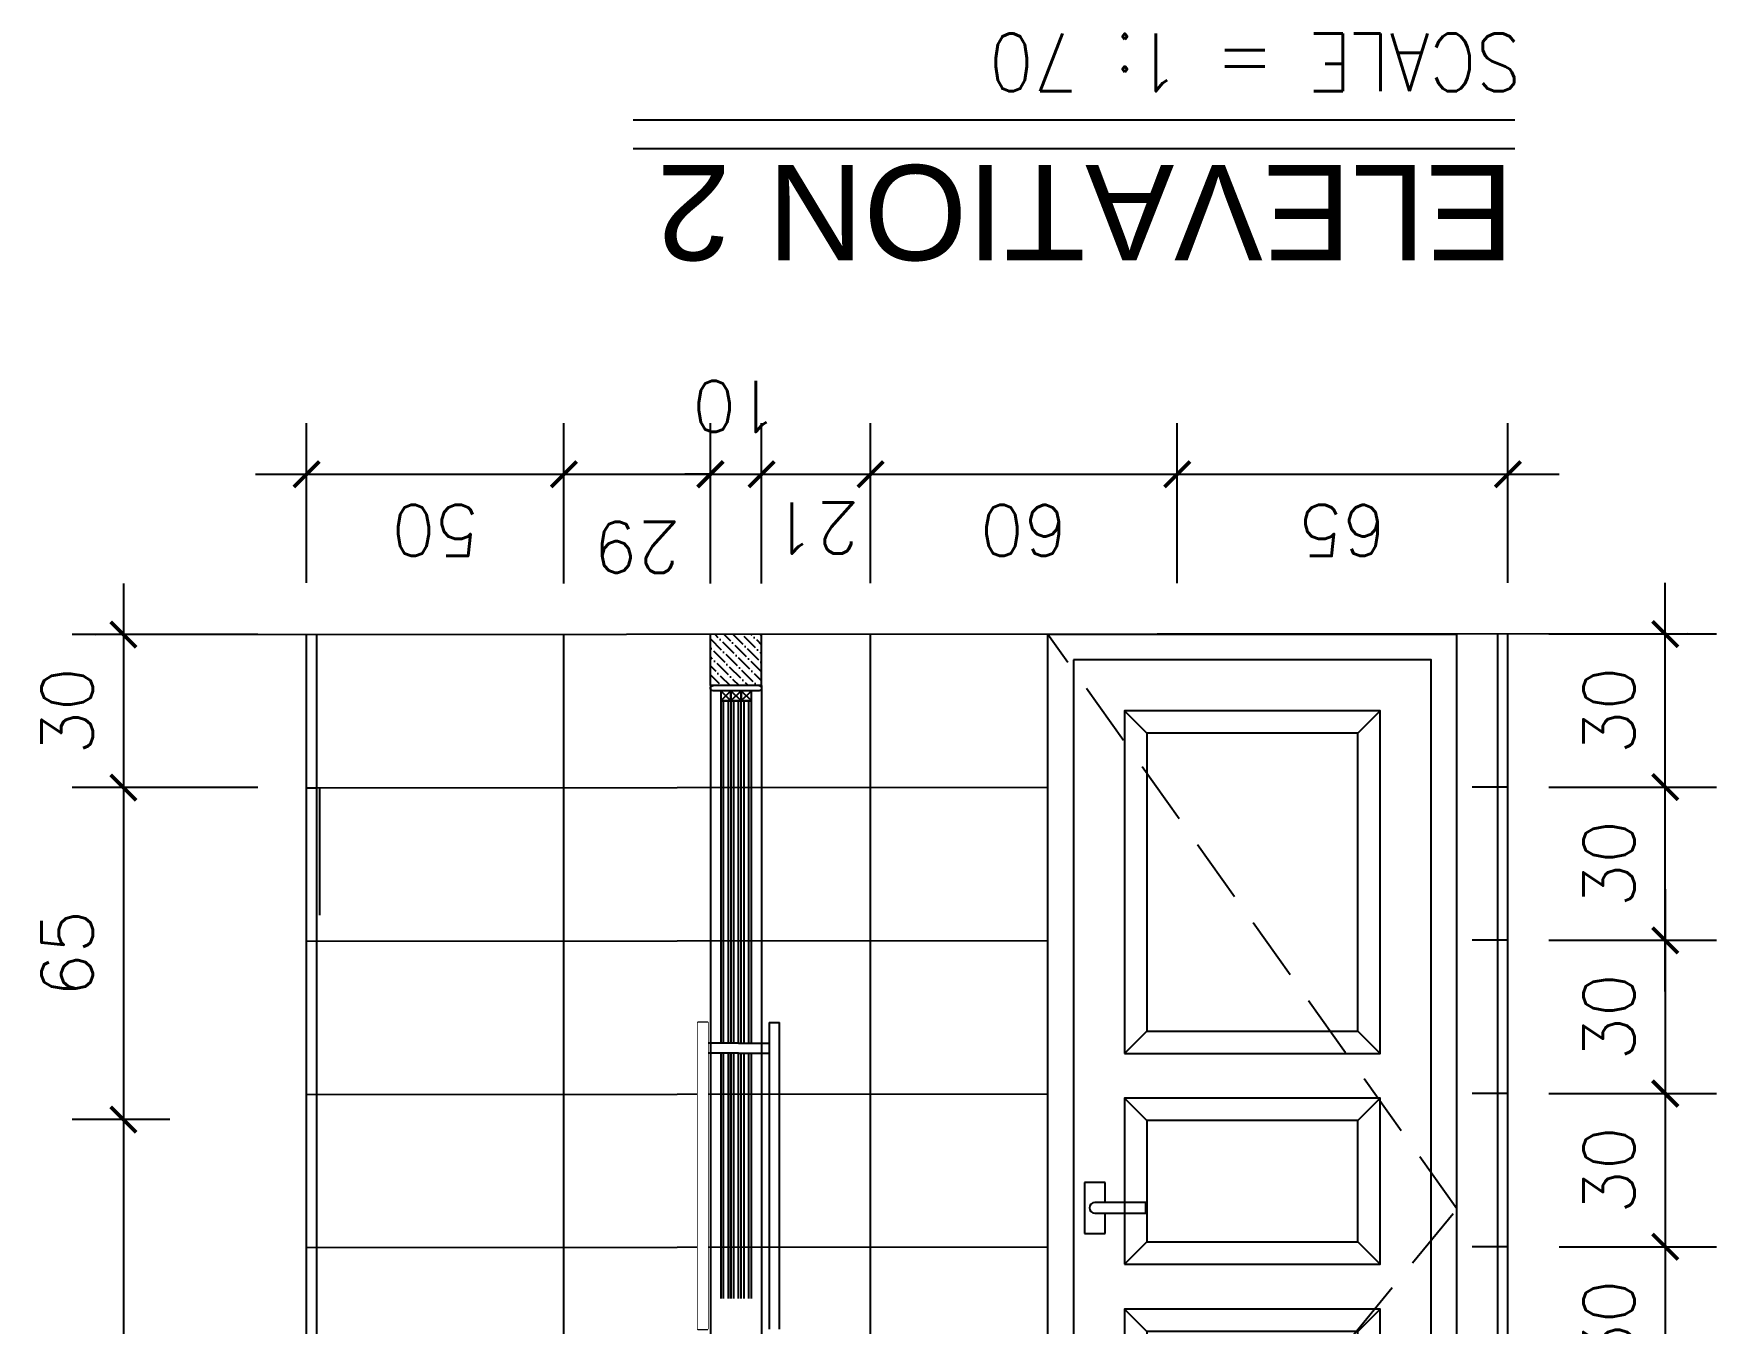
# Model space of a CAD drawing. Header units: centimetres. Extents: x -1797 to 2001, y -8788 to 1856.
# Drawn here: x -1004 to -674.8, y -7108.8 to -6856.2 of the extents above; entities that cross this region are included whole.
import ezdxf

# ---------------------------------------------------------------- set-up
doc = ezdxf.new("R2010")
doc.units = ezdxf.units.CM
doc.header["$LTSCALE"] = 100
doc.header["$MEASUREMENT"] = 0
doc.set_wipeout_variables(frame=1)
doc.header["$PDMODE"] = 35
doc.linetypes.add('HIDDEN', pattern=[0.375, 0.25, -0.125])
for name, color, linetype in [('DIM', 1, 'Continuous'), ('DOOR', 1, 'Continuous'), ('HATCH-1', 252, 'Continuous'), ('HIDDEN -03', 8, 'HIDDEN'), ('ID_Flooring_02', 127, 'Continuous'), ('ID_Furniture-Fixed_01', 141, 'Continuous'), ('TEXT', 3, 'Continuous'), ('WALL-01', 7, 'Continuous'), ('WALL-03', 2, 'Continuous'), ('WALL-04', 1, 'Continuous'), ('WALL-05', 8, 'Continuous')]:
    doc.layers.add(name, color=color, linetype=linetype)
doc.styles.add('ART', font='arial.ttf')
doc.styles.add('ROMANS', font='romans')
doc.dimstyles.new('AS-17-100', dxfattribs={"dimtxt": 10, "dimasz": 5, "dimexe": 10, "dimexo": 10, "dimgap": 6, "dimtad": 1, "dimtoh": 1, "dimdec": 0, "dimdsep": 46, "dimtxsty": 'ROMANS', "dimblk1": 'ARCHTICK', "dimblk2": 'ARCHTICK', "dimsah": 1, "dimcen": 25, "dimdle": 10, "dimclrd": 1, "dimclre": 1, "dimclrt": 2, "dimadec": 0, "dimazin": 0, "dimtfac": 1, "dimtdec": 0, "dimtofl": 0, "dimtmove": 2, "dimatfit": 3, "dimldrblk": 'ARCHTICK', "dimfxl": 1, "dimtolj": 1, "dimtzin": 0, "dimarcsym": 0})

# ---------------------------------------------------------------- blocks, each defined once
blk = doc.blocks.new('_ARCHTICK')
at = {"color": 0, "linetype": 'ByBlock', "const_width": 0.15}
blk.add_lwpolyline([(-0.5, -0.5), (0.5, 0.5)], dxfattribs=at)
blk = doc.blocks.new('*D787')
at = {"layer": 'Defpoints', "color": 0, "transparency": 16777216}
for p in [(-950.11, -6973.89, 0), (-986.43, -7003.86), (-950.11, -7003.86, 0)]:
    blk.add_point(p, dxfattribs=at)
at = {"layer": 'DIM', "color": 1, "lineweight": -2, "transparency": 16777216}
for p, q in [((-986.43, -6963.89), (-986.43, -7013.86)), ((-960.11, -6973.89), (-996.43, -6973.89)), ((-960.11, -7003.86), (-996.43, -7003.86))]:
    blk.add_line(p, q, dxfattribs=at)
at = {"layer": 'DIM', "color": 1, "lineweight": -2, "transparency": 16777216, "xscale": 5, "yscale": 5, "zscale": 5}
for p, rotation in [((-986.43, -6973.89), 90), ((-986.43, -7003.86), 270)]:
    blk.add_blockref('_ARCHTICK', p, dxfattribs=dict(at, rotation=rotation))
at = {"layer": 'DIM', "color": 2, "transparency": 16777216, "insert": (-997.43, -6988.87), "char_height": 10, "attachment_point": 5, "rotation": 90, "style": 'ROMANS'}
blk.add_mtext('\\A1;30', dxfattribs=at)
blk = doc.blocks.new('*D788')
at = {"layer": 'Defpoints', "color": 0, "transparency": 16777216}
for p in [(-950.11, -7003.86, 0), (-986.43, -7068.86), (-967.32, -7068.86)]:
    blk.add_point(p, dxfattribs=at)
at = {"layer": 'DIM', "color": 1, "lineweight": -2, "transparency": 16777216}
for p, q in [((-986.43, -6993.86), (-986.43, -7078.86)), ((-960.11, -7003.86), (-996.43, -7003.86)), ((-977.32, -7068.86), (-996.43, -7068.86))]:
    blk.add_line(p, q, dxfattribs=at)
at = {"layer": 'DIM', "color": 1, "lineweight": -2, "transparency": 16777216, "xscale": 5, "yscale": 5, "zscale": 5}
for p, rotation in [((-986.43, -7003.86), 90), ((-986.43, -7068.86), 270)]:
    blk.add_blockref('_ARCHTICK', p, dxfattribs=dict(at, rotation=rotation))
at = {"layer": 'DIM', "color": 2, "transparency": 16777216, "insert": (-997.43, -7036.36), "char_height": 10, "attachment_point": 5, "rotation": 90, "style": 'ROMANS'}
blk.add_mtext('\\A1;65', dxfattribs=at)
blk = doc.blocks.new('*D789')
at = {"layer": 'Defpoints', "color": 0, "transparency": 16777216}
for p in [(-967.32, -7068.86), (-986.43, -7188.86), (-951.2, -7188.86)]:
    blk.add_point(p, dxfattribs=at)
at = {"layer": 'DIM', "color": 1, "lineweight": -2, "transparency": 16777216}
for p, q in [((-986.43, -7058.86), (-986.43, -7198.86)), ((-977.32, -7068.86), (-996.43, -7068.86)), ((-961.2, -7188.86), (-996.43, -7188.86))]:
    blk.add_line(p, q, dxfattribs=at)
at = {"layer": 'DIM', "color": 1, "lineweight": -2, "transparency": 16777216, "xscale": 5, "yscale": 5, "zscale": 5}
for p, rotation in [((-986.43, -7068.86), 90), ((-986.43, -7188.86), 270)]:
    blk.add_blockref('_ARCHTICK', p, dxfattribs=dict(at, rotation=rotation))
at = {"layer": 'DIM', "color": 2, "transparency": 16777216, "insert": (-997.43, -7128.86), "char_height": 10, "attachment_point": 5, "rotation": 90, "style": 'ROMANS'}
blk.add_mtext('\\A1;120', dxfattribs=at)
blk = doc.blocks.new('*D792')
at = {"layer": 'Defpoints', "color": 0, "transparency": 16777216}
for p in [(-717.53, -7033.77), (-717.53, -7063.77), (-684.75, -7063.77)]:
    blk.add_point(p, dxfattribs=at)
at = {"layer": 'DIM', "color": 1, "lineweight": -2, "transparency": 16777216}
for p, q in [((-684.75, -7023.77), (-684.75, -7073.77)), ((-707.53, -7033.77), (-674.75, -7033.77)), ((-707.53, -7063.77), (-674.75, -7063.77))]:
    blk.add_line(p, q, dxfattribs=at)
at = {"layer": 'DIM', "color": 1, "lineweight": -2, "transparency": 16777216, "xscale": 5, "yscale": 5, "zscale": 5}
for p, rotation in [((-684.75, -7033.77), 90), ((-684.75, -7063.77), 270)]:
    blk.add_blockref('_ARCHTICK', p, dxfattribs=dict(at, rotation=rotation))
at = {"layer": 'DIM', "color": 2, "transparency": 16777216, "insert": (-695.75, -7048.77), "char_height": 10, "attachment_point": 5, "rotation": 90, "style": 'ROMANS'}
blk.add_mtext('\\A1;30', dxfattribs=at)
blk = doc.blocks.new('*D793')
at = {"layer": 'Defpoints', "color": 0, "transparency": 16777216}
for p in [(-717.53, -7063.77), (-715.53, -7093.77), (-684.75, -7093.77)]:
    blk.add_point(p, dxfattribs=at)
at = {"layer": 'DIM', "color": 1, "lineweight": -2, "transparency": 16777216}
for p, q in [((-684.75, -7053.77), (-684.75, -7103.77)), ((-707.53, -7063.77), (-674.75, -7063.77)), ((-705.53, -7093.77), (-674.75, -7093.77))]:
    blk.add_line(p, q, dxfattribs=at)
at = {"layer": 'DIM', "color": 1, "lineweight": -2, "transparency": 16777216, "xscale": 5, "yscale": 5, "zscale": 5}
for p, rotation in [((-684.75, -7063.77), 90), ((-684.75, -7093.77), 270)]:
    blk.add_blockref('_ARCHTICK', p, dxfattribs=dict(at, rotation=rotation))
at = {"layer": 'DIM', "color": 2, "transparency": 16777216, "insert": (-695.75, -7078.77), "char_height": 10, "attachment_point": 5, "rotation": 90, "style": 'ROMANS'}
blk.add_mtext('\\A1;30', dxfattribs=at)
blk = doc.blocks.new('*D794')
at = {"layer": 'Defpoints', "color": 0, "transparency": 16777216}
for p in [(-715.53, -7093.77), (-717.53, -7123.77), (-684.75, -7123.77)]:
    blk.add_point(p, dxfattribs=at)
at = {"layer": 'DIM', "color": 1, "lineweight": -2, "transparency": 16777216}
for p, q in [((-684.75, -7083.77), (-684.75, -7133.77)), ((-705.53, -7093.77), (-674.75, -7093.77)), ((-707.53, -7123.77), (-674.75, -7123.77))]:
    blk.add_line(p, q, dxfattribs=at)
at = {"layer": 'DIM', "color": 1, "lineweight": -2, "transparency": 16777216, "xscale": 5, "yscale": 5, "zscale": 5}
for p, rotation in [((-684.75, -7093.77), 90), ((-684.75, -7123.77), 270)]:
    blk.add_blockref('_ARCHTICK', p, dxfattribs=dict(at, rotation=rotation))
at = {"layer": 'DIM', "color": 2, "transparency": 16777216, "insert": (-695.75, -7108.77), "char_height": 10, "attachment_point": 5, "rotation": 90, "style": 'ROMANS'}
blk.add_mtext('\\A1;30', dxfattribs=at)
blk = doc.blocks.new('shower_d')
at = {"layer": 'HATCH-1'}
h = blk.add_hatch(dxfattribs=at)
h.set_pattern_fill('ANSI36', color=256, scale=10)
h.set_pattern_definition([(45, (32585.1079, -17820.0297), (0.662912607, 2.43067956), [3.125, -0.625, 0, -0.625])])
h.paths.add_polyline_path([(2434.18, -5355.46), (2444.18, -5355.46), (2444.18, -5365.46), (2434.18, -5365.46)])
at = {"layer": 'WALL-01'}
for p, q in [((2444.18, -5355.46), (2434.18, -5355.46)), ((2434.18, -5355.46), (2434.18, -5365.46)), ((2444.18, -5355.46), (2444.18, -5365.46))]:
    blk.add_line(p, q, dxfattribs=at)
at = {"layer": 'WALL-03'}
for p, q in [((2434.18, -5355.46), (2434.18, -5055.58)), ((2444.18, -5355.46), (2444.18, -5055.58))]:
    blk.add_line(p, q, dxfattribs=at)
at = {"layer": 'WALL-04'}
for p, q in [((2445.68, -5289.46), (2445.68, -5229.46)), ((2447.68, -5229.46), (2447.68, -5289.46)), ((2439.68, -5283.46), (2433.68, -5283.46)), ((2439.68, -5283.46), (2445.68, -5283.46)), ((2439.68, -5285.46), (2433.68, -5285.46)), ((2439.68, -5285.46), (2445.68, -5285.46)), ((2445.68, -5289.46), (2447.68, -5289.46)), ((2443.68, -5354.46), (2434.68, -5354.46)), ((2443.68, -5355.46), (2434.68, -5355.46))]:
    blk.add_line(p, q, dxfattribs=at)
for points in [[(2433.68, -5229.46), (2433.68, -5289.46), (2431.68, -5289.46), (2431.68, -5229.46)], [(2436.18, -5352.46), (2438.18, -5352.46), (2438.18, -5354.46), (2436.18, -5354.46)], [(2438.18, -5352.46), (2440.18, -5352.46), (2440.18, -5354.46), (2438.18, -5354.46)], [(2440.18, -5352.46), (2442.18, -5352.46), (2442.18, -5354.46), (2440.18, -5354.46)]]:
    blk.add_lwpolyline(points, close=True, dxfattribs=at)
for points in [[(2436.18, -5283.46), (2436.18, -5235.46)], [(2436.18, -5283.46), (2436.18, -5235.46)], [(2438.18, -5283.46), (2438.18, -5235.46)], [(2438.18, -5235.46), (2438.18, -5283.46)], [(2440.18, -5235.46), (2440.18, -5283.46)], [(2442.18, -5235.46), (2442.18, -5283.46)], [(2436.18, -5352.46), (2436.18, -5285.46)], [(2438.18, -5352.46), (2438.18, -5285.46)], [(2440.18, -5285.46), (2440.18, -5352.46)], [(2442.18, -5285.46), (2442.18, -5352.46)]]:
    blk.add_lwpolyline(points, dxfattribs=at)
for centre, start, end in [((2434.68, -5354.96), 90, 270), ((2443.68, -5354.96), 270, 90)]:
    blk.add_arc(centre, 0.5, start, end, dxfattribs=at)
at = {"layer": 'WALL-05'}
for p, q in [((2438.18, -5354.46), (2436.18, -5352.46)), ((2436.18, -5354.46), (2438.18, -5352.46)), ((2440.18, -5354.46), (2438.18, -5352.46)), ((2438.18, -5354.46), (2440.18, -5352.46)), ((2442.18, -5354.46), (2440.18, -5352.46)), ((2440.18, -5354.46), (2442.18, -5352.46))]:
    blk.add_line(p, q, dxfattribs=at)
for points in [[(2436.68, -5283.46), (2436.68, -5235.46)], [(2437.68, -5235.46), (2437.68, -5283.46)], [(2438.68, -5283.46), (2438.68, -5235.46)], [(2439.68, -5235.46), (2439.68, -5283.46)], [(2440.68, -5283.46), (2440.68, -5235.46)], [(2441.68, -5235.46), (2441.68, -5283.46)], [(2437.68, -5285.46), (2437.68, -5352.46), (2436.68, -5352.46), (2436.68, -5285.46)], [(2439.68, -5285.46), (2439.68, -5352.46), (2438.68, -5352.46), (2438.68, -5285.46)], [(2441.68, -5285.46), (2441.68, -5352.46), (2440.68, -5352.46), (2440.68, -5285.46)]]:
    blk.add_lwpolyline(points, dxfattribs=at)
blk.add_wipeout([(2433.68, -5229.46), (2433.68, -5289.46), (2431.68, -5289.46), (2431.68, -5229.46)]).dxf.layer = 'WALL-04'
blk = doc.blocks.new('*D803')
at = {"layer": 'Defpoints', "color": 0, "transparency": 16777216}
for p in [(-717.53, -7003.77), (-684.75, -7003.77), (-717.53, -7033.77)]:
    blk.add_point(p, dxfattribs=at)
at = {"layer": 'DIM', "color": 1, "lineweight": -2, "transparency": 16777216}
for p, q in [((-684.75, -7043.77), (-684.75, -6993.77)), ((-707.53, -7003.77), (-674.75, -7003.77)), ((-707.53, -7033.77), (-674.75, -7033.77))]:
    blk.add_line(p, q, dxfattribs=at)
at = {"layer": 'DIM', "color": 1, "lineweight": -2, "transparency": 16777216, "xscale": 5, "yscale": 5, "zscale": 5}
for p, rotation in [((-684.75, -7003.77), 90), ((-684.75, -7033.77), 270)]:
    blk.add_blockref('_ARCHTICK', p, dxfattribs=dict(at, rotation=rotation))
at = {"layer": 'DIM', "color": 2, "transparency": 16777216, "insert": (-695.75, -7018.77), "char_height": 10, "attachment_point": 5, "rotation": 90, "style": 'ROMANS'}
blk.add_mtext('\\A1;30', dxfattribs=at)
blk = doc.blocks.new('*D804')
at = {"layer": 'Defpoints', "color": 0, "transparency": 16777216}
for p in [(-717.53, -6973.79), (-684.75, -6973.79), (-717.53, -7003.77)]:
    blk.add_point(p, dxfattribs=at)
at = {"layer": 'DIM', "color": 1, "lineweight": -2, "transparency": 16777216}
for p, q in [((-684.75, -7013.77), (-684.75, -6963.79)), ((-707.53, -6973.79), (-674.75, -6973.79)), ((-707.53, -7003.77), (-674.75, -7003.77))]:
    blk.add_line(p, q, dxfattribs=at)
at = {"layer": 'DIM', "color": 1, "lineweight": -2, "transparency": 16777216, "xscale": 5, "yscale": 5, "zscale": 5}
for p, rotation in [((-684.75, -6973.79), 90), ((-684.75, -7003.77), 270)]:
    blk.add_blockref('_ARCHTICK', p, dxfattribs=dict(at, rotation=rotation))
at = {"layer": 'DIM', "color": 2, "transparency": 16777216, "insert": (-695.75, -6988.78), "char_height": 10, "attachment_point": 5, "rotation": 90, "style": 'ROMANS'}
blk.add_mtext('\\A1;30', dxfattribs=at)
blk = doc.blocks.new('*D805')
at = {"layer": 'Defpoints', "color": 0, "transparency": 16777216}
for p in [(-900.24, -6942.52), (-950.58, -6973.79), (-900.24, -6973.91, 0)]:
    blk.add_point(p, dxfattribs=at)
at = {"layer": 'DIM', "color": 1, "lineweight": -2, "transparency": 16777216}
for p, q in [((-950.58, -6963.79), (-950.58, -6932.52)), ((-900.24, -6963.91), (-900.24, -6932.52)), ((-960.58, -6942.52), (-890.24, -6942.52))]:
    blk.add_line(p, q, dxfattribs=at)
at = {"layer": 'DIM', "color": 1, "lineweight": -2, "transparency": 16777216, "xscale": 5, "yscale": 5, "zscale": 5, "rotation": 180}
blk.add_blockref('_ARCHTICK', (-950.58, -6942.52), dxfattribs=at)
at = {"layer": 'DIM', "color": 1, "lineweight": -2, "transparency": 16777216, "xscale": 5, "yscale": 5, "zscale": 5}
blk.add_blockref('_ARCHTICK', (-900.24, -6942.52), dxfattribs=at)
at = {"layer": 'DIM', "color": 2, "transparency": 16777216, "insert": (-925.41, -6953.52), "char_height": 10, "attachment_point": 5, "rotation": 180, "style": 'ROMANS'}
blk.add_mtext('\\A1;50', dxfattribs=at)
blk = doc.blocks.new('*D806')
at = {"layer": 'Defpoints', "color": 0, "transparency": 16777216}
for p in [(-871.58, -6942.52), (-900.24, -6973.91, 0), (-871.58, -6973.88)]:
    blk.add_point(p, dxfattribs=at)
at = {"layer": 'DIM', "color": 1, "lineweight": -2, "transparency": 16777216}
for p, q in [((-900.24, -6963.91), (-900.24, -6932.52)), ((-871.58, -6963.88), (-871.58, -6932.52)), ((-910.24, -6942.52), (-861.58, -6942.52))]:
    blk.add_line(p, q, dxfattribs=at)
at = {"layer": 'DIM', "color": 1, "lineweight": -2, "transparency": 16777216, "xscale": 5, "yscale": 5, "zscale": 5, "rotation": 180}
blk.add_blockref('_ARCHTICK', (-900.24, -6942.52), dxfattribs=at)
at = {"layer": 'DIM', "color": 1, "lineweight": -2, "transparency": 16777216, "xscale": 5, "yscale": 5, "zscale": 5}
blk.add_blockref('_ARCHTICK', (-871.58, -6942.52), dxfattribs=at)
at = {"layer": 'DIM', "color": 2, "transparency": 16777216, "insert": (-885.91, -6956.82), "char_height": 10, "attachment_point": 5, "rotation": 180, "style": 'ROMANS'}
blk.add_mtext('\\A1;29', dxfattribs=at)
blk = doc.blocks.new('*D807')
at = {"layer": 'Defpoints', "color": 0, "transparency": 16777216}
for p in [(-861.58, -6942.52), (-871.58, -6973.88), (-861.58, -6973.88)]:
    blk.add_point(p, dxfattribs=at)
at = {"layer": 'DIM', "color": 1, "lineweight": -2, "transparency": 16777216}
for p, q in [((-871.58, -6963.88), (-871.58, -6932.52)), ((-861.58, -6963.88), (-861.58, -6932.52)), ((-871.58, -6942.52), (-876.58, -6942.52)), ((-861.58, -6942.52), (-856.58, -6942.52))]:
    blk.add_line(p, q, dxfattribs=at)
at = {"layer": 'DIM', "color": 1, "lineweight": -2, "transparency": 16777216, "xscale": 5, "yscale": 5, "zscale": 5}
blk.add_blockref('_ARCHTICK', (-871.58, -6942.52), dxfattribs=at)
at = {"layer": 'DIM', "color": 1, "lineweight": -2, "transparency": 16777216, "xscale": 5, "yscale": 5, "zscale": 5, "rotation": 180}
blk.add_blockref('_ARCHTICK', (-861.58, -6942.52), dxfattribs=at)
at = {"layer": 'DIM', "color": 2, "transparency": 16777216, "insert": (-866.58, -6929.24), "char_height": 10, "attachment_point": 5, "rotation": 180, "style": 'ROMANS'}
blk.add_mtext('\\A1;10', dxfattribs=at)
blk = doc.blocks.new('*D808')
at = {"layer": 'Defpoints', "color": 0, "transparency": 16777216}
for p in [(-840.24, -6942.52), (-861.58, -6973.88), (-840.24, -6973.87, 0)]:
    blk.add_point(p, dxfattribs=at)
at = {"layer": 'DIM', "color": 1, "lineweight": -2, "transparency": 16777216}
for p, q in [((-861.58, -6963.88), (-861.58, -6932.52)), ((-840.24, -6963.87), (-840.24, -6932.52)), ((-871.58, -6942.52), (-830.24, -6942.52))]:
    blk.add_line(p, q, dxfattribs=at)
at = {"layer": 'DIM', "color": 1, "lineweight": -2, "transparency": 16777216, "xscale": 5, "yscale": 5, "zscale": 5, "rotation": 180}
blk.add_blockref('_ARCHTICK', (-861.58, -6942.52), dxfattribs=at)
at = {"layer": 'DIM', "color": 1, "lineweight": -2, "transparency": 16777216, "xscale": 5, "yscale": 5, "zscale": 5}
blk.add_blockref('_ARCHTICK', (-840.24, -6942.52), dxfattribs=at)
at = {"layer": 'DIM', "color": 2, "transparency": 16777216, "insert": (-850.91, -6953.06), "char_height": 10, "attachment_point": 5, "rotation": 180, "style": 'ROMANS'}
blk.add_mtext('\\A1;21', dxfattribs=at)
blk = doc.blocks.new('*D809')
at = {"layer": 'Defpoints', "color": 0, "transparency": 16777216}
for p in [(-780.24, -6942.52), (-840.24, -6973.87, 0), (-780.24, -6973.83, 0)]:
    blk.add_point(p, dxfattribs=at)
at = {"layer": 'DIM', "color": 1, "lineweight": -2, "transparency": 16777216}
for p, q in [((-840.24, -6963.87), (-840.24, -6932.52)), ((-780.24, -6963.83), (-780.24, -6932.52)), ((-850.24, -6942.52), (-770.24, -6942.52))]:
    blk.add_line(p, q, dxfattribs=at)
at = {"layer": 'DIM', "color": 1, "lineweight": -2, "transparency": 16777216, "xscale": 5, "yscale": 5, "zscale": 5, "rotation": 180}
blk.add_blockref('_ARCHTICK', (-840.24, -6942.52), dxfattribs=at)
at = {"layer": 'DIM', "color": 1, "lineweight": -2, "transparency": 16777216, "xscale": 5, "yscale": 5, "zscale": 5}
blk.add_blockref('_ARCHTICK', (-780.24, -6942.52), dxfattribs=at)
at = {"layer": 'DIM', "color": 2, "transparency": 16777216, "insert": (-810.24, -6953.52), "char_height": 10, "attachment_point": 5, "rotation": 180, "style": 'ROMANS'}
blk.add_mtext('\\A1;60', dxfattribs=at)
blk = doc.blocks.new('*D810')
at = {"layer": 'Defpoints', "color": 0, "transparency": 16777216}
for p in [(-715.53, -6942.52), (-780.24, -6973.83, 0), (-715.53, -6973.77)]:
    blk.add_point(p, dxfattribs=at)
at = {"layer": 'DIM', "color": 1, "lineweight": -2, "transparency": 16777216}
for p, q in [((-780.24, -6963.83), (-780.24, -6932.52)), ((-715.53, -6963.77), (-715.53, -6932.52)), ((-790.24, -6942.52), (-705.53, -6942.52))]:
    blk.add_line(p, q, dxfattribs=at)
at = {"layer": 'DIM', "color": 1, "lineweight": -2, "transparency": 16777216, "xscale": 5, "yscale": 5, "zscale": 5, "rotation": 180}
blk.add_blockref('_ARCHTICK', (-780.24, -6942.52), dxfattribs=at)
at = {"layer": 'DIM', "color": 1, "lineweight": -2, "transparency": 16777216, "xscale": 5, "yscale": 5, "zscale": 5}
blk.add_blockref('_ARCHTICK', (-715.53, -6942.52), dxfattribs=at)
at = {"layer": 'DIM', "color": 2, "transparency": 16777216, "insert": (-747.88, -6953.52), "char_height": 10, "attachment_point": 5, "rotation": 180, "style": 'ROMANS'}
blk.add_mtext('\\A1;65', dxfattribs=at)
blk = doc.blocks.new('WWW')
at = {"layer": 'DOOR', "color": 2}
blk.add_line((1105.99, 984.87, 0), (1105.99, 774.87, 0), dxfattribs=at)
at = {"layer": 'DOOR'}
for p, q in [((1045.36, 965.5, 0), (1041, 969.86, 0)), ((1090.99, 969.86, 0), (1086.62, 965.5, 0)), ((1045.36, 911.34, 0), (1041, 906.98, 0)), ((1086.62, 911.34, 0), (1090.99, 906.98, 0)), ((1045.36, 893.84, 0), (1041, 898.2, 0)), ((1086.62, 893.84, 0), (1090.99, 898.2, 0)), ((1094.81, 892.21, 0.13), (1094.81, 888.21, 0.13)), ((1098.81, 892.21, 0.13), (1094.81, 892.21, 0.13)), ((1098.81, 882.21, 0.13), (1098.81, 892.21, 0.13)), ((1086.81, 888.21, 0.13), (1086.81, 886.11, 0.13)), ((1096.81, 888.21, 0.13), (1086.81, 888.21, 0.13)), ((1086.81, 886.11, 0.13), (1096.81, 886.11, 0.13)), ((1094.81, 886.11, 0.13), (1094.81, 882.21, 0.13)), ((1094.81, 882.21, 0.13), (1098.81, 882.21, 0.13)), ((1045.36, 870.07, 0), (1041, 865.7, 0)), ((1086.62, 870.07, 0), (1090.99, 865.7, 0)), ((1045.36, 852.56, 0), (1041, 856.93, 0)), ((1090.99, 856.93, 0), (1086.62, 852.56, 0)), ((1045.36, 794.24, 0), (1041, 789.87, 0)), ((1090.99, 789.87, 0), (1086.62, 794.24, 0))]:
    blk.add_line(p, q, dxfattribs=at)
at = {"layer": 'DOOR', "color": 2, "elevation": 0}
blk.add_lwpolyline([(1105.99, 984.87), (1025.99, 984.87), (1025.99, 774.87), (1105.99, 774.87)], dxfattribs=at)
at = {"layer": 'DOOR', "color": 8, "linetype": 'HIDDEN', "ltscale": 0.5, "elevation": 0}
blk.add_lwpolyline([(1105.99, 984.87), (1025.99, 887.37), (1105.99, 774.87)], dxfattribs=at)
at = {"layer": 'DOOR', "elevation": 0}
for points in [[(1100.99, 779.87), (1100.99, 979.86), (1031, 979.86), (1031, 779.87)], [(1090.99, 969.86), (1041, 969.86), (1041, 906.98), (1090.99, 906.98)], [(1086.62, 965.5), (1045.36, 965.5), (1045.36, 911.34), (1086.62, 911.34)], [(1090.99, 898.2), (1041, 898.2), (1041, 865.7), (1090.99, 865.7)], [(1086.62, 893.84), (1045.36, 893.84), (1045.36, 870.07), (1086.62, 870.07)], [(1090.99, 856.93), (1041, 856.93), (1041, 789.87), (1090.99, 789.87)], [(1086.62, 852.56), (1045.36, 852.56), (1045.36, 794.24), (1086.62, 794.24)]]:
    blk.add_lwpolyline(points, close=True, dxfattribs=at)
at = {"layer": 'DOOR'}
blk.add_arc((1096.81, 887.16, 0.13), 1.05, 270, 90, dxfattribs=at)

msp = doc.modelspace()

# ---------------------------------------------------------------- linework, layer by layer
at = {"layer": 'HIDDEN -03'}
msp.add_lwpolyline([(-948.08, -7003.86), (-948.08, -7038.86)], dxfattribs=at)
at = {"layer": 'ID_Flooring_02'}
for p, q in [((-900.24, -7283.77, 0), (-900.24, -6973.87, 0)), ((-840.24, -7283.77, 0), (-840.24, -6973.87, 0)), ((-805.55, -7003.87), (-950.58, -7004.01)), ((-948.58, -7003.96), (-950.58, -7003.97)), ((-715.53, -7003.77), (-722.53, -7003.77)), ((-805.55, -7033.87), (-950.58, -7034.01)), ((-948.58, -7033.96), (-950.58, -7033.97)), ((-715.53, -7033.77), (-722.53, -7033.77)), ((-805.55, -7063.87), (-950.61, -7064.01)), ((-715.53, -7063.77), (-722.53, -7063.77)), ((-805.55, -7093.87), (-950.58, -7094.01)), ((-715.53, -7093.77), (-722.53, -7093.77))]:
    msp.add_line(p, q, dxfattribs=at)
at = {"layer": 'ID_Furniture-Fixed_01'}
msp.add_line((-948.58, -7038.86), (-948.58, -7004.36), dxfattribs=at)
at = {"layer": 'WALL-01'}
for p, q in [((-680.3, -6973.77), (-991.86, -6973.97)), ((-950.58, -7333.77), (-950.58, -6973.97)), ((-715.53, -7333.77), (-715.53, -6973.77))]:
    msp.add_line(p, q, dxfattribs=at)
at = {"layer": 'WALL-03'}
for p, q in [((-886.66, -6873.12, 0), (-714.18, -6873.12, 0)), ((-886.66, -6878.76, 0), (-714.18, -6878.76, 0))]:
    msp.add_line(p, q, dxfattribs=at)
at = {"layer": 'WALL-04'}
for p, q in [((-948.58, -7285.97), (-948.58, -6973.97)), ((-717.53, -7283.77), (-717.53, -6973.77))]:
    msp.add_line(p, q, dxfattribs=at)

# ---------------------------------------------------------------- block references
at = {"layer": 'DOOR', "rotation": 180}
msp.add_blockref('WWW', (300.44, -6198.99, 0), dxfattribs=at)

# ---------------------------------------------------------------- texts
at = {"layer": 'TEXT', "style": 'ROMANS', "width": 0.9}
msp.add_text('SCALE = 1: 70', height=11.286, rotation=180, dxfattribs=at).set_placement((-713.01, -6856.24, 0))
at = {"layer": 'TEXT', "style": 'ART'}
msp.add_text('ELEVATION 2', height=18.6386, rotation=180, dxfattribs=at).set_placement((-714.28, -6881.97, 0))

# ---------------------------------------------------------------- dimensions: what is measured, and where the dimension line sits
at = {"layer": 'DIM'}
for base, p1, p2, angle, picture, middle in [((-900.24, -6942.52), (-950.58, -6973.79), (-900.24, -6973.91, 0), 180, '*D805', (-925.41, -6953.52)), ((-780.24, -6942.52), (-840.24, -6973.87, 0), (-780.24, -6973.83, 0), 180, '*D809', (-810.24, -6953.52)), ((-715.53, -6942.52), (-780.24, -6973.83, 0), (-715.53, -6973.77), 180, '*D810', (-747.88, -6953.52)), ((-986.43, -7003.86), (-950.11, -6973.89, 0), (-950.11, -7003.86, 0), 270, '*D787', (-997.43, -6988.87)), ((-684.75, -6973.79), (-717.53, -7003.77), (-717.53, -6973.79), 270, '*D804', (-695.75, -6988.78)), ((-986.43, -7068.86), (-950.11, -7003.86, 0), (-967.32, -7068.86), 270, '*D788', (-997.43, -7036.36)), ((-684.75, -7003.77), (-717.53, -7033.77), (-717.53, -7003.77), 270, '*D803', (-695.75, -7018.77)), ((-684.75, -7063.77), (-717.53, -7033.77), (-717.53, -7063.77), 270, '*D792', (-695.75, -7048.77)), ((-684.75, -7093.77), (-717.53, -7063.77), (-715.53, -7093.77), 270, '*D793', (-695.75, -7078.77)), ((-986.43, -7188.86), (-967.32, -7068.86), (-951.2, -7188.86), 270, '*D789', (-997.43, -7128.86)), ((-684.75, -7123.77), (-715.53, -7093.77), (-717.53, -7123.77), 270, '*D794', (-695.75, -7108.77))]:
    dim = msp.add_linear_dim(base=base, p1=p1, p2=p2, angle=angle, dimstyle='AS-17-100', dxfattribs=at)
    dim.commit()
    dim.dimension.update_dxf_attribs({"geometry": picture, "text_midpoint": middle})

# ---------------------------------------------------------------- next in the draw order: block references
at = {"layer": 'WALL-01', "xscale": -1, "rotation": 180}
msp.add_blockref('shower_d', (-3305.75, -12339.35), dxfattribs=at)

# ---------------------------------------------------------------- next in the draw order: dimensions: what is measured, and where the dimension line sits
at = {"layer": 'DIM'}
for base, p1, p2, picture, middle in [((-861.58, -6942.52), (-871.58, -6973.88), (-861.58, -6973.88), '*D807', (-866.58, -6929.24)), ((-871.58, -6942.52), (-900.24, -6973.91, 0), (-871.58, -6973.88), '*D806', (-885.91, -6956.82)), ((-840.24, -6942.52), (-861.58, -6973.88), (-840.24, -6973.87, 0), '*D808', (-850.91, -6953.06))]:
    dim = msp.add_linear_dim(base=base, p1=p1, p2=p2, angle=180, dimstyle='AS-17-100', dxfattribs=at)
    dim.commit()
    dim.dimension.update_dxf_attribs({"geometry": picture, "text_midpoint": middle, "dimtype": 160})

doc.saveas('drawing.dxf')
